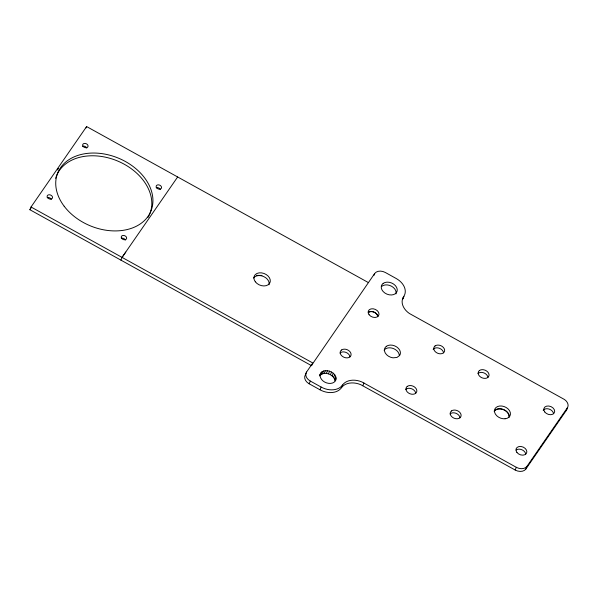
<?xml version="1.0" encoding="UTF-8"?>
<svg xmlns="http://www.w3.org/2000/svg" width="598" height="598" viewBox="0 0 598 598"><rect width="100%" height="100%" fill="white"/><g stroke="black" fill="none" stroke-linecap="round" stroke-linejoin="round"><path stroke-width="0.9" d="M320.214 374.453C319.564 377.667 321.971 380.545 324.617 382.04A8.305 6.047 22.4 0 0 334.177 382.174C342.026 373.78 321.731 364.66 319.653 375.821M312.208 364.384L374.662 273.533A8.305 6.047 22.4 0 1 385.366 272.501L396.197 278.511A16.609 12.087 22.4 0 1 403.702 296.556L402.574 299.299A16.609 12.087 22.4 0 0 403.882 296.421M311.924 365.079L311.655 365.729L29.9 209.734L31.029 206.998L86.62 126.567L368.405 282.592M86.06 127.935L86.62 126.567M120.923 260.13L122.052 257.394L177.643 176.978M31.029 206.998L312.784 362.986L306.557 372.038L305.429 374.774A8.305 6.047 22.4 0 0 309.181 383.796L320.02 389.799A16.609 12.087 22.4 0 0 341.413 387.751L342.452 386.51A16.609 12.087 22.4 0 1 360.871 384.746L515.184 470.035A8.305 6.047 22.4 0 0 525.881 469.011L566.583 410.019A8.305 6.047 22.4 0 0 566.971 408.486M309.181 383.796L310.31 381.061A8.305 6.047 22.4 0 1 306.557 372.038M320.872 373.01L319.743 375.753C324.221 370.655 333.908 374.296 334.962 380.702L336.091 377.966M320.887 374.587L322.016 371.851M322.449 373.772L323.578 371.037M324.31 373.369L325.439 370.633M326.359 373.399L327.495 370.663M320.02 389.799L321.148 387.063A16.609 12.087 22.4 0 0 342.542 385.015L343.581 383.774A16.609 12.087 22.4 0 1 361.999 382.002L516.313 467.3A8.305 6.047 22.4 0 0 527.01 466.276L567.711 407.283A8.305 6.047 22.4 0 0 564.482 399.509L409.376 313.479A16.609 12.087 22.4 0 1 402.925 297.939L403.702 296.556M328.452 373.862L329.58 371.126M330.44 374.729L331.569 371.986M332.189 375.933L333.318 373.197M373.817 275.588L374.662 273.533M333.587 377.398L334.716 374.662M334.529 379.027L335.657 376.284M335.411 380.941L335.971 379.573M341.413 387.751L342.542 385.015M362.814 385.695L363.943 382.959M515.184 470.035L516.313 467.3M525.881 469.011L527.01 466.276M566.186 410.714L567.323 407.971M29.9 209.734L30.961 208.201M57.43 169.899L58.492 168.367M122.052 257.394L125.789 252.057M381.606 286.577L382.047 286.136A8.305 6.047 22.4 0 1 391.6 286.27A8.305 6.047 22.4 0 1 396.003 293.857M340.023 353.104L340.382 352.738A5.651 4.111 22.4 0 1 346.212 352.506A5.651 4.111 22.4 0 1 349.95 356.901M384.073 350.219L385.217 349.053A8.305 6.047 22.4 0 1 393.798 348.716A8.305 6.047 22.4 0 1 399.292 355.167M433.169 349.464L433.946 348.671A5.644 4.111 22.4 0 1 439.777 348.44A5.644 4.111 22.4 0 1 443.514 352.827M405.773 389.492L406.124 389.134A5.651 4.111 22.4 0 1 411.962 388.902A5.651 4.111 22.4 0 1 415.7 393.29M477.981 373.608L478.34 373.249A5.651 4.111 22.4 0 1 484.178 373.017A5.651 4.111 22.4 0 1 487.908 377.405M450.047 414.003L450.406 413.644A5.651 4.111 22.4 0 1 456.244 413.412A5.651 4.111 22.4 0 1 459.974 417.8M261.976 275.409L256.415 275.372M310.31 381.061L321.148 387.063M253.589 278.018A8.499 6.189 22.4 0 1 263.546 276.478A8.499 6.189 22.4 0 1 269.048 284.738M368.316 312.343A5.651 4.111 22.4 0 1 374.146 312.111A5.651 4.111 22.4 0 1 377.884 316.499M494.344 411.26A8.021 5.838 22.4 0 1 503.74 409.802A8.021 5.838 22.4 0 1 508.935 417.598M543.193 410.37A5.644 4.104 22.4 0 1 549.114 409.084A5.644 4.104 22.4 0 1 553.539 413.734M368.458 312.462A5.457 3.969 22.4 0 1 374.094 312.238A5.457 3.969 22.4 0 1 377.697 316.477M516.141 450.032A5.651 4.111 22.4 0 1 521.979 449.801A5.651 4.111 22.4 0 1 525.717 454.196M494.098 411.125A8.305 6.047 22.4 0 1 502.813 409.234A8.305 6.047 22.4 0 1 509.317 416.073M121.297 238.31A2.811 2.048 22.4 0 1 125.386 240.09M156.19 187.72A2.811 2.048 22.4 0 1 160.286 189.499M55.666 178.346A50.359 36.657 22.4 0 1 117.828 161.101A50.359 36.657 22.4 0 1 147.96 217.493M47.167 197.646A2.811 2.048 22.4 0 1 51.264 199.418M82.688 146.286A2.811 2.048 22.4 0 1 86.777 148.065M383.176 283.392L382.025 284.558A8.305 6.047 22.4 0 0 384.865 293.02A8.305 6.047 22.4 0 0 395.33 293.723L396.474 292.557A8.305 6.047 22.4 0 0 393.641 284.095A8.305 6.047 22.4 0 0 383.176 283.392M341.51 350.002L340.725 350.794A5.651 4.111 22.4 0 0 342.661 356.55A5.651 4.111 22.4 0 0 349.778 357.028L350.555 356.236A5.651 4.111 22.4 0 0 348.627 350.48A5.651 4.111 22.4 0 0 341.51 350.002M386.345 346.317L385.202 347.483A8.305 6.047 22.4 0 0 393.028 357.828L396.945 357.454L399.651 355.481A8.305 6.047 22.4 0 0 396.818 347.019A8.305 6.047 22.4 0 0 386.345 346.317M435.075 345.936L434.298 346.728A5.644 4.111 22.4 0 0 436.226 352.476A5.644 4.111 22.4 0 0 443.342 352.955L444.12 352.162A5.644 4.111 22.4 0 0 442.191 346.414A5.644 4.111 22.4 0 0 435.075 345.936M407.253 386.398L406.476 387.19A5.651 4.111 22.4 0 0 408.404 392.938A5.651 4.111 22.4 0 0 415.528 393.417L416.305 392.624A5.651 4.111 22.4 0 0 414.377 386.876A5.651 4.111 22.4 0 0 407.253 386.398M479.469 370.506L478.692 371.298A5.651 4.111 22.4 0 0 480.62 377.054A5.651 4.111 22.4 0 0 487.736 377.532L488.514 376.74A5.651 4.111 22.4 0 0 486.585 370.984A5.651 4.111 22.4 0 0 479.469 370.506M451.535 410.908L450.757 411.701A5.651 4.111 22.4 0 0 452.686 417.449A5.651 4.111 22.4 0 0 459.802 417.927L460.58 417.135A5.651 4.111 22.4 0 0 458.651 411.387A5.651 4.111 22.4 0 0 451.535 410.908M505.101 418.764L503.053 418.735A8.305 6.047 22.4 0 1 494.95 408.838A8.305 6.047 22.4 0 1 508.188 409.032A8.305 6.047 22.4 0 1 505.101 418.764M255.331 281.778A8.499 6.189 22.4 0 0 269.504 283.467A8.499 6.189 22.4 0 0 261.498 272.867A8.499 6.189 22.4 0 0 255.331 281.778M516.904 452.409A5.651 4.111 22.4 0 0 526.322 453.523A5.651 4.111 22.4 0 0 521 446.489A5.651 4.111 22.4 0 0 516.904 452.409M544.733 411.947A5.644 4.111 22.4 0 0 554.144 413.069A5.644 4.111 22.4 0 0 548.829 406.027A5.644 4.111 22.4 0 0 544.733 411.947M369.071 314.712A5.651 4.111 22.4 0 0 378.489 315.834A5.651 4.111 22.4 0 0 373.167 308.792A5.651 4.111 22.4 0 0 369.071 314.712M47.586 197.729A2.811 2.048 22.4 0 0 52.273 198.282A2.811 2.048 22.4 0 0 49.627 194.776A2.811 2.048 22.4 0 0 47.586 197.729M64.188 206.25A50.359 36.657 22.4 0 0 148.14 216.222A50.359 36.657 22.4 0 0 100.673 153.462A50.359 36.657 22.4 0 0 64.188 206.25M83.107 146.368A2.811 2.048 22.4 0 0 87.794 146.929A2.811 2.048 22.4 0 0 85.14 143.423A2.811 2.048 22.4 0 0 83.107 146.368M121.708 238.393A2.811 2.048 22.4 0 0 126.395 238.953A2.811 2.048 22.4 0 0 123.749 235.448A2.811 2.048 22.4 0 0 121.708 238.393M156.609 187.802A2.811 2.048 22.4 0 0 161.296 188.363A2.811 2.048 22.4 0 0 158.649 184.857A2.811 2.048 22.4 0 0 156.609 187.802"/></g></svg>
